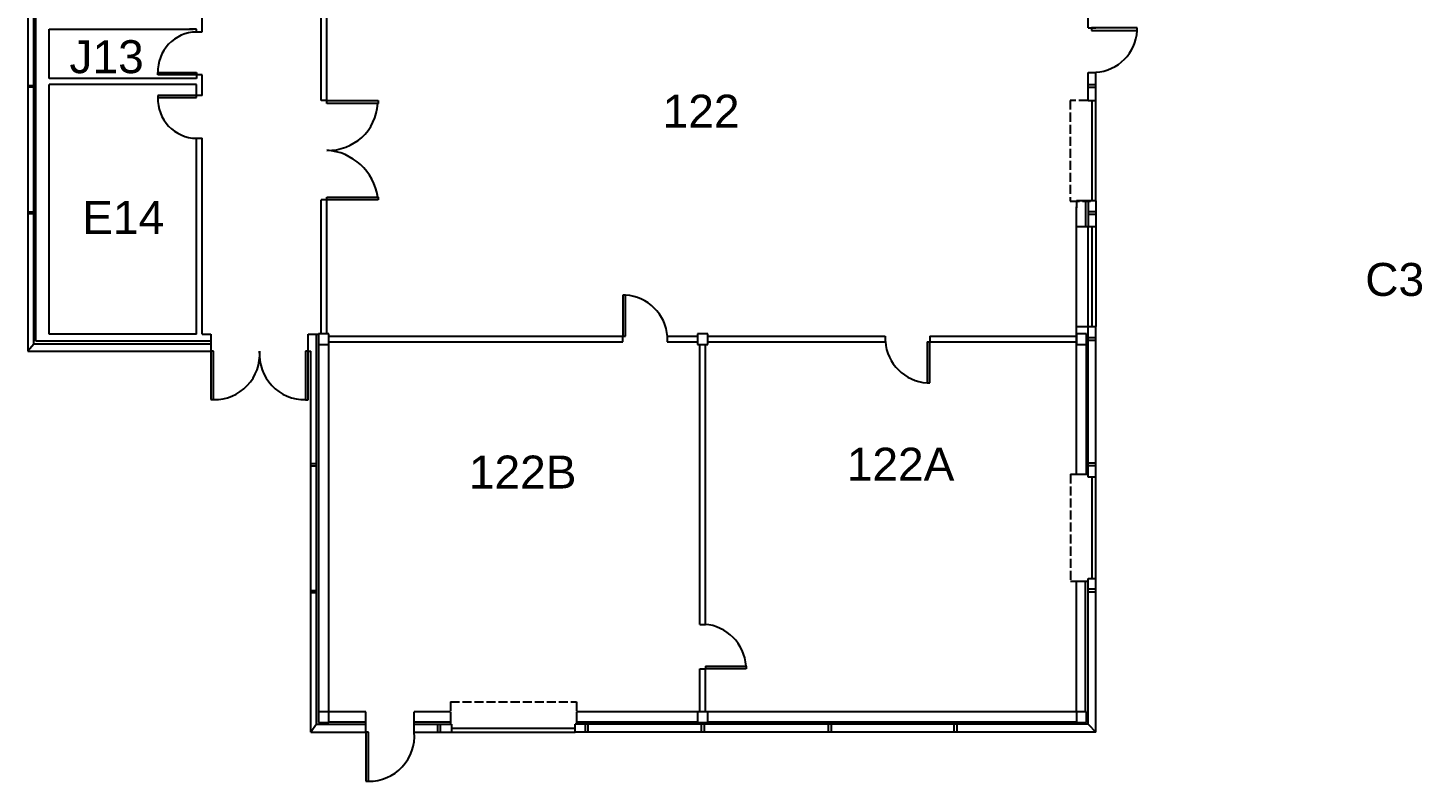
# Model space of a CAD drawing. Header units: inches. Extents: x -3488 to 2453, y 689 to 3968.
# Drawn here: x -3357 to -2025, y 1032 to 1752 of the extents above; entities that cross this region are included whole.
import ezdxf

# ---------------------------------------------------------------- set-up
doc = ezdxf.new("R2010")
doc.units = ezdxf.units.IN
doc.header["$LTSCALE"] = 96
doc.header["$MEASUREMENT"] = 0
doc.linetypes.add('HIDDEN', pattern=[0.12, 0.09, -0.03])
for name, color, linetype in [('A-DOOR', 4, 'CONTINUOUS'), ('A-EDIT', 9, 'CONTINUOUS'), ('A-PFLR-TEXT', 3, 'CONTINUOUS'), ('A-WALL', 5, 'CONTINUOUS'), ('S-COLS', 6, 'CONTINUOUS')]:
    doc.layers.add(name, color=color, linetype=linetype)
doc.styles.get("Standard").update_dxf_attribs({"font": 'arial.ttf'})

msp = doc.modelspace()

# ---------------------------------------------------------------- linework, layer by layer
at = {"layer": 'A-DOOR'}
for p, q in [((-2297.5, 1751.7), (-2341.2, 1751.7)), ((-2341.2, 1751.7), (-2341.2, 1749.1)), ((-2341.2, 1749.1), (-2297.5, 1749.1)), ((-2297.5, 1749.1), (-2297.5, 1751.7)), ((-3233, 1706.8), (-3233, 1708.9)), ((-3233, 1708.9), (-3196.3, 1708.9)), ((-3196.3, 1706.8), (-3233, 1706.8)), ((-3196.3, 1708.9), (-3196.3, 1706.8)), ((-3233, 1687.1), (-3233, 1685)), ((-3196.3, 1687.1), (-3233, 1687.1)), ((-3233, 1685), (-3196.3, 1685)), ((-3196.3, 1685), (-3196.3, 1687.1)), ((-3071.8, 1679.4), (-3071.8, 1682.2)), ((-3071.8, 1682.2), (-3022.7, 1682.2)), ((-3022.7, 1679.4), (-3071.8, 1679.4)), ((-3022.7, 1682.2), (-3022.7, 1679.4)), ((-2340.7, 1586.3), (-2340.7, 1682.1)), ((-2337.1, 1586.3), (-2337.1, 1682.1)), ((-3071.7, 1587.2), (-3071.7, 1590)), ((-3071.7, 1590), (-3022.6, 1590)), ((-3022.6, 1587.2), (-3071.7, 1587.2)), ((-3022.6, 1590), (-3022.6, 1587.2)), ((-2786.3, 1496.2), (-2788.9, 1496.2)), ((-2788.9, 1496.2), (-2788.9, 1456.9)), ((-2786.3, 1456.9), (-2786.3, 1496.2)), ((-2788.9, 1456.9), (-2786.3, 1456.9)), ((-3182.4, 1442.7), (-3182.4, 1396.4)), ((-3179.8, 1442.7), (-3182.4, 1442.7)), ((-3179.8, 1396.4), (-3179.8, 1442.7)), ((-3092.1, 1442.6), (-3092.1, 1396.3)), ((-3089.5, 1442.6), (-3092.1, 1442.6)), ((-3089.5, 1396.3), (-3089.5, 1442.6)), ((-2498.3, 1451.5), (-2495.7, 1451.5)), ((-2498.3, 1451.5), (-2498.3, 1412.5)), ((-2495.7, 1412.5), (-2495.7, 1451.5)), ((-2498.3, 1412.5), (-2495.7, 1412.5)), ((-3182.4, 1396.4), (-3179.8, 1396.4)), ((-3092.1, 1396.3), (-3089.5, 1396.3)), ((-2340.5, 1225.5), (-2340.5, 1322.3)), ((-2337.1, 1225.4), (-2337.1, 1322.1)), ((-2710, 1141.7), (-2671.2, 1141.7)), ((-2710, 1141.7), (-2710, 1139)), ((-2671.2, 1139), (-2710, 1139)), ((-2671.2, 1141.7), (-2671.2, 1139)), ((-2952.6, 1082.3), (-2834.6, 1082.3)), ((-3034.5, 1078.4), (-3034.5, 1031.8)), ((-3031.9, 1078.4), (-3034.5, 1078.4)), ((-3031.9, 1031.8), (-3031.9, 1078.4)), ((-2952.6, 1078.4), (-2834.6, 1078.4)), ((-3034.5, 1031.8), (-3031.9, 1031.8))]:
    msp.add_line(p, q, dxfattribs=at)
at = {"layer": 'A-DOOR', "linetype": 'HIDDEN'}
for p, q in [((-2344.6, 1682.2), (-2361.5, 1682.2)), ((-2361.5, 1682.2), (-2361.5, 1586.2)), ((-2361.5, 1586.2), (-2342.3, 1586.2)), ((-2361.3, 1325), (-2361.3, 1222.8)), ((-2361.3, 1325), (-2344.6, 1325)), ((-2361.3, 1222.8), (-2344.6, 1222.8)), ((-2953.7, 1107.6), (-2953.7, 1086.2)), ((-2953.7, 1107.6), (-2833.2, 1107.6)), ((-2833.2, 1107.6), (-2833.2, 1086.2))]:
    msp.add_line(p, q, dxfattribs=at)
at = {"layer": 'A-DOOR'}
for centre, radius, start, end in [((-3195.8, 1710.5), 37.2, 90.6516, 182.5104), ((-2340.1, 1751.7), 42.6, 273.9212, 356.5108), ((-3195.8, 1683.4), 37.2, 177.4896, 269.3484), ((-3070.3, 1682), 47.4, 268.2465, 356.7807), ((-3075.1, 1582), 52.8, 8.6874, 86.4389), ((-2788.9, 1453.7), 42.6, 3.9212, 86.5108), ((-2495.7, 1455), 42.6, 183.9212, 266.5108), ((-3179, 1439.6), 43.2, 268.9867, 4.003), ((-3092.9, 1439.6), 43.2, 175.997, 271.0133), ((-2713.8, 1139.1), 42.6, 3.4892, 86.0788), ((-3031.2, 1074.9), 43.2, 268.9867, 4.6565)]:
    msp.add_arc(centre, radius, start, end, dxfattribs=at)
at = {"layer": 'A-EDIT'}
msp.add_line((-2344.6, 1449), (-2346.1, 1449), dxfattribs=at)
at = {"layer": 'A-WALL'}
for p, q in [((-3357.2, 2899.6), (-3357.2, 1442.7)), ((-3351.5, 1449.5), (-3351.5, 2899.6)), ((-3349.5, 1452.1), (-3349.5, 2899.6)), ((-3190.8, 1747.8), (-3190.8, 1969.3)), ((-3077.2, 1682.2), (-3077.2, 1811.2)), ((-3071.8, 1680.7), (-3071.8, 1811.2)), ((-2344.6, 1751.7), (-2344.6, 1805.1)), ((-3336.8, 1750.3), (-3199.4, 1750.3)), ((-3336.8, 1703.4), (-3336.8, 1750.3)), ((-3196.3, 1750.3), (-3202.7, 1750.3)), ((-3196.3, 1747.8), (-3196.3, 1750.3)), ((-3196.3, 1747.8), (-3190.8, 1747.8)), ((-2344.6, 1751.7), (-2337.2, 1751.7)), ((-3196.3, 1706.8), (-3196.3, 1703.4)), ((-3190.8, 1706.8), (-3196.3, 1706.8)), ((-3190.8, 1687.1), (-3190.8, 1706.8)), ((-2344.6, 1709.1), (-2336.6, 1709.1)), ((-2344.6, 1682.2), (-2344.6, 1709.1)), ((-2337.2, 1682.2), (-2337.2, 1709.1)), ((-3351.5, 1696.4), (-3357.2, 1696.4)), ((-3351.5, 1694.9), (-3357.2, 1694.9)), ((-3196.3, 1703.4), (-3336.8, 1703.4)), ((-3196.3, 1697.6), (-3336.8, 1697.6)), ((-3336.8, 1458.9), (-3336.8, 1697.6)), ((-3196.3, 1687.1), (-3196.3, 1697.6)), ((-2337.2, 1697.4), (-2344.6, 1697.4)), ((-2337.2, 1694.8), (-2344.6, 1694.8)), ((-3190.8, 1687.1), (-3196.3, 1687.1)), ((-3071.8, 1682.2), (-3077.2, 1682.2)), ((-2344.6, 1682.2), (-2337.2, 1682.2)), ((-3196.3, 1646.2), (-3190.8, 1646.2)), ((-3196.3, 1458.9), (-3196.3, 1646.2)), ((-3190.8, 1458.9), (-3190.8, 1646.2)), ((-3077.2, 1459.2), (-3077.2, 1587.2)), ((-3071.7, 1587.2), (-3077.2, 1587.2)), ((-3071.8, 1459.2), (-3071.7, 1587.2)), ((-2337.2, 1586.3), (-2355.7, 1586.3)), ((-2355.7, 1586.3), (-2355.7, 1579.6)), ((-2346.9, 1586.3), (-2346.9, 1561.5)), ((-2344.6, 1586.3), (-2344.6, 1561.5)), ((-2337.2, 1586.3), (-2337.2, 1561.5)), ((-3351.5, 1575.5), (-3357.2, 1575.5)), ((-3351.5, 1574), (-3357.2, 1574)), ((-2355.7, 1561.5), (-2355.7, 1580.7)), ((-2337.2, 1575.9), (-2344.6, 1575.9)), ((-2337.2, 1573.4), (-2344.6, 1573.4)), ((-2355.7, 1466.4), (-2355.7, 1561.5)), ((-2337.2, 1561.5), (-2355.7, 1561.5)), ((-2344.6, 1466.4), (-2344.6, 1561.5)), ((-2341.1, 1561.4), (-2341.1, 1466.4)), ((-2337.2, 1561.5), (-2337.2, 1466.4)), ((-2355.7, 1466.4), (-2337.2, 1466.4)), ((-2355.7, 1449), (-2355.7, 1466.4)), ((-2344.6, 1322.3), (-2344.6, 1466.4)), ((-2337.2, 1322.3), (-2337.2, 1466.4)), ((-3182.4, 1452.1), (-3349.5, 1452.1)), ((-3196.3, 1458.9), (-3336.8, 1458.9)), ((-3190.8, 1458.9), (-3182.4, 1458.9)), ((-3182.4, 1458.9), (-3182.4, 1442.7)), ((-3089.5, 1458.9), (-3079.6, 1458.9)), ((-3089.5, 1442.6), (-3089.5, 1458.9)), ((-3081.5, 1086.2), (-3081.5, 1458.9)), ((-3069.9, 1456.9), (-2788.9, 1456.9)), ((-2788.9, 1451.5), (-2788.9, 1456.9)), ((-2746.6, 1456.9), (-2746.6, 1451.5)), ((-2746.6, 1456.9), (-2717.6, 1456.9)), ((-2707.9, 1456.9), (-2538.3, 1456.9)), ((-2538.3, 1456.9), (-2538.3, 1451.5)), ((-2495.7, 1456.9), (-2495.7, 1451.5)), ((-2495.7, 1456.9), (-2355.7, 1456.9)), ((-2337.2, 1455.5), (-2344.6, 1455.5)), ((-2337.2, 1452.9), (-2344.6, 1452.9)), ((-3351.5, 1449.5), (-3357.2, 1442.7)), ((-3357.2, 1442.7), (-3182.4, 1442.7)), ((-3182.4, 1449.5), (-3351.5, 1449.5)), ((-3089.5, 1442.6), (-3086.9, 1442.6)), ((-3086.9, 1078.4), (-3086.9, 1442.6)), ((-3079.6, 1449), (-3079.6, 1097.9)), ((-3069.9, 1451.5), (-2788.9, 1451.5)), ((-3069.9, 1097.9), (-3069.9, 1449)), ((-2746.6, 1451.5), (-2717.6, 1451.5)), ((-2715.5, 1181.6), (-2715.5, 1449)), ((-2710, 1181.6), (-2710, 1449)), ((-2707.9, 1451.5), (-2538.3, 1451.5)), ((-2495.7, 1451.5), (-2355.7, 1451.5)), ((-2355.7, 1325), (-2355.7, 1449)), ((-2346.1, 1325), (-2346.1, 1449)), ((-3086.9, 1335.2), (-3081.5, 1335.2)), ((-3086.9, 1333.2), (-3081.5, 1333.2)), ((-2337.2, 1335.7), (-2344.6, 1335.7)), ((-2337.2, 1333.1), (-2344.6, 1333.1)), ((-2355.7, 1325), (-2344.6, 1325)), ((-2337.2, 1322.3), (-2344.6, 1322.3)), ((-2344.6, 1225.4), (-2336.8, 1225.4)), ((-2344.6, 1086.2), (-2344.6, 1225.4)), ((-2337.2, 1078.4), (-2337.2, 1225.4)), ((-3086.9, 1214), (-3081.5, 1214)), ((-3086.9, 1212), (-3081.5, 1212)), ((-2355.7, 1097.9), (-2355.7, 1222.9)), ((-2355.7, 1222.9), (-2344.6, 1222.9)), ((-2346.9, 1097.9), (-2346.9, 1222.9)), ((-2337.2, 1215.1), (-2344.6, 1215.1)), ((-2337.2, 1212.5), (-2344.6, 1212.5)), ((-2715.5, 1181.6), (-2710, 1181.6)), ((-2715.5, 1139), (-2710, 1139)), ((-2715.5, 1097.9), (-2715.5, 1139)), ((-2710, 1097.9), (-2710, 1139)), ((-3034.5, 1097.9), (-3069.9, 1097.9)), ((-3034.5, 1078.4), (-3034.5, 1097.9)), ((-2953.7, 1097.9), (-2988.1, 1097.9)), ((-2988.1, 1078.4), (-2988.1, 1097.9)), ((-2953.7, 1097.9), (-2953.7, 1086.2)), ((-2717.5, 1097.9), (-2833.2, 1097.9)), ((-2833.2, 1097.9), (-2833.2, 1086.2)), ((-2355.7, 1097.9), (-2707.9, 1097.9)), ((-3081.5, 1086.2), (-3086.9, 1078.4)), ((-3081.5, 1086.2), (-3034.5, 1086.2)), ((-3034.5, 1088.1), (-3069.9, 1088.1)), ((-2953.7, 1088.1), (-2988.1, 1088.1)), ((-2988.1, 1086.2), (-2952.6, 1086.2)), ((-2965.6, 1078.8), (-2965.6, 1086.2)), ((-2963, 1078.8), (-2963, 1086.2)), ((-2952.6, 1086.2), (-2952.6, 1078.4)), ((-2834.6, 1078.4), (-2834.6, 1086.2)), ((-2344.6, 1086.2), (-2834.6, 1086.2)), ((-2717.6, 1088.1), (-2833.2, 1088.1)), ((-2824.5, 1078.8), (-2824.5, 1086.2)), ((-2821.9, 1078.8), (-2821.9, 1086.2)), ((-2714.1, 1086.2), (-2714.1, 1078.4)), ((-2711.2, 1086.2), (-2711.2, 1078.4)), ((-2355.7, 1088.1), (-2707.9, 1088.1)), ((-2592.8, 1086.2), (-2592.8, 1078.4)), ((-2589.9, 1086.2), (-2589.9, 1078.4)), ((-2472.9, 1086.2), (-2472.9, 1078.4)), ((-2470, 1086.2), (-2470, 1078.4)), ((-2344.6, 1086.2), (-2337.2, 1078.4)), ((-3086.9, 1078.4), (-3034.5, 1078.4)), ((-2988.1, 1078.4), (-2952.6, 1078.4)), ((-2337.2, 1078.4), (-2834.6, 1078.4))]:
    msp.add_line(p, q, dxfattribs=at)
at = {"layer": 'S-COLS'}
for p, q in [((-3069.9, 1459.2), (-3079.6, 1459.2)), ((-3079.6, 1459.2), (-3079.6, 1449)), ((-3069.9, 1449), (-3069.9, 1459.2)), ((-2707.9, 1459.3), (-2717.5, 1459.3)), ((-2717.5, 1459.3), (-2717.5, 1449)), ((-2707.9, 1449), (-2707.9, 1459.3)), ((-2346.1, 1459.3), (-2355.7, 1459.3)), ((-2355.7, 1459.3), (-2355.7, 1449)), ((-2346.1, 1449), (-2346.1, 1459.3)), ((-3079.6, 1449), (-3069.9, 1449)), ((-2717.5, 1449), (-2707.9, 1449)), ((-2355.7, 1449), (-2346.1, 1449)), ((-3079.6, 1097.9), (-3079.6, 1087.7)), ((-3069.9, 1097.9), (-3079.6, 1097.9)), ((-3069.9, 1087.7), (-3069.9, 1097.9)), ((-2707.9, 1097.9), (-2717.5, 1097.9)), ((-2717.5, 1097.9), (-2717.5, 1087.7)), ((-2707.9, 1087.7), (-2707.9, 1097.9)), ((-2355.7, 1097.9), (-2355.7, 1087.7)), ((-2346.1, 1097.9), (-2355.7, 1097.9)), ((-2346.1, 1087.7), (-2346.1, 1097.9)), ((-3079.6, 1087.7), (-3069.9, 1087.7)), ((-2717.5, 1087.7), (-2707.9, 1087.7)), ((-2355.7, 1087.7), (-2346.1, 1087.7))]:
    msp.add_line(p, q, dxfattribs=at)

# ---------------------------------------------------------------- texts
at = {"layer": 'A-PFLR-TEXT'}
for s, p in [('J13', (-3317.5, 1708.4)), ('122', (-2750.9, 1656.3)), ('E14', (-3305.3, 1554.8)), ('C3', (-2079.8, 1495.5)), ('122A', (-2575, 1318.9)), ('122B', (-2936, 1311.4))]:
    msp.add_text(s, height=31.5, dxfattribs=at).set_placement(p)

doc.saveas('drawing.dxf')
